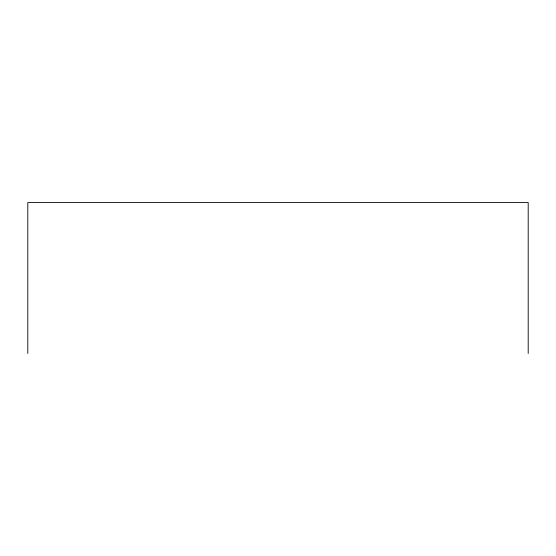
<?xml version="1.0" encoding="UTF-8"?>
<svg xmlns="http://www.w3.org/2000/svg" width="556" height="556" viewBox="0 0 556 556"><rect width="100%" height="100%" fill="white"/><g stroke="black" fill="none" stroke-linecap="round" stroke-linejoin="round"><path stroke-width="0.83" d="M528.2 353.477L528.2 202.523L27.8 202.523L27.8 353.477"/></g></svg>
